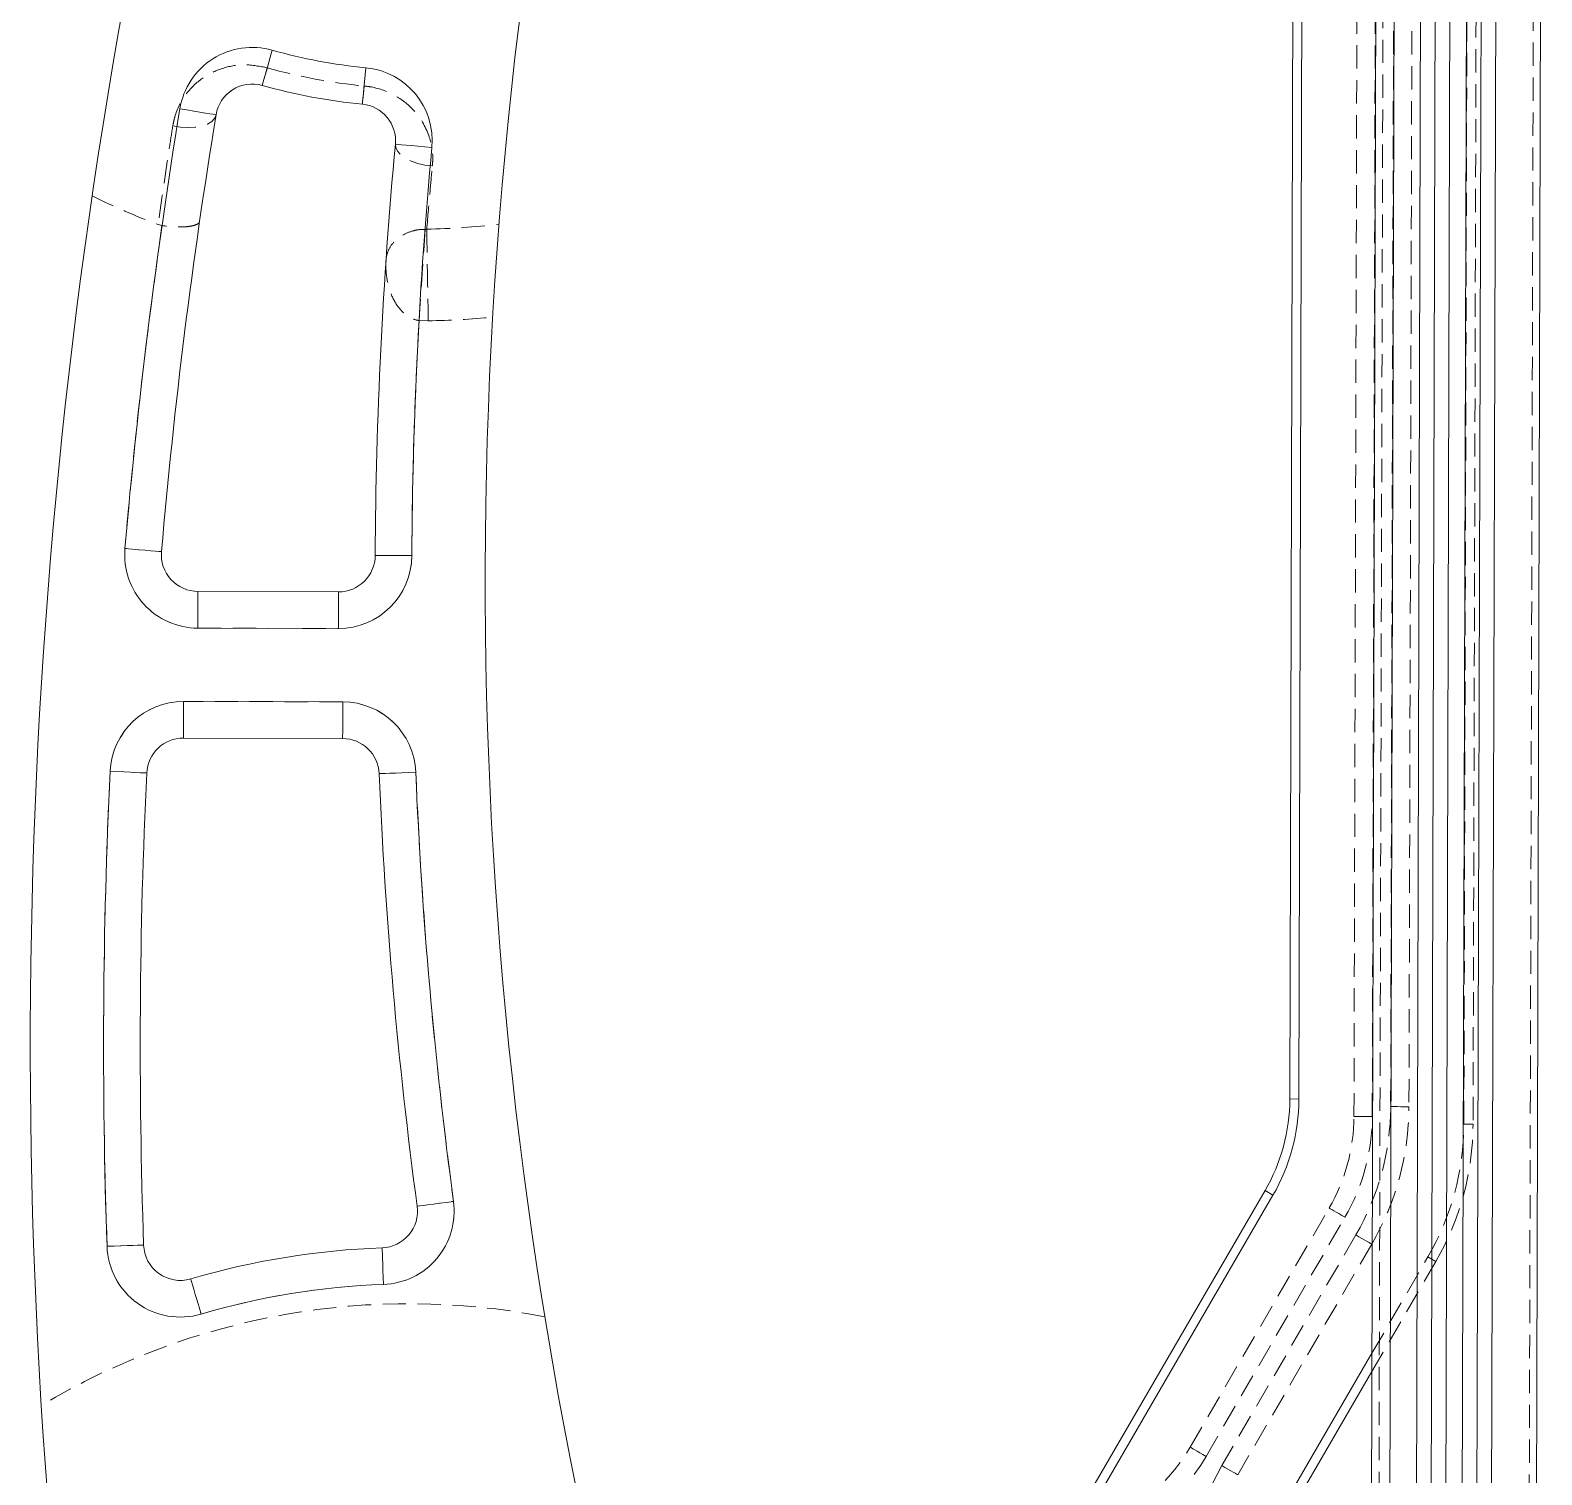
# Model space of a CAD drawing. Header units: millimetres. Extents: x 0 to 1189, y 0 to 841.
# Drawn here: x 615.5 to 697.9, y 427.9 to 506.7 of the extents above; entities that cross this region are included whole.
import ezdxf

# ---------------------------------------------------------------- set-up
doc = ezdxf.new("R2010")
doc.units = ezdxf.units.MM
doc.linetypes.add('HIDDEN', pattern=[1.905, 1.27, -0.635])

msp = doc.modelspace()

# ---------------------------------------------------------------- linework, layer by layer
at = {"color": 7, "linetype": 'Continuous', "lineweight": 15}
for p, q in [((688.601, 407.125), (688.937, 530.792)), ((697.937, 530.768), (697.597, 405.808)), ((691.05, 406.974), (691.384, 529.637)), ((695.483, 529.626), (695.15, 406.963)), ((684.192, 448.384), (684.393, 523.383)), ((684.893, 523.382), (684.692, 448.382)), ((691.851, 407.183), (692.137, 512.538)), ((694.637, 512.531), (694.351, 407.176)), ((624.627, 476.067), (632.293, 476.046)), ((632.288, 474.046), (624.621, 474.067)), ((623.841, 470.069), (632.527, 470.046)), ((632.522, 468.046), (623.836, 468.069)), ((684.692, 448.382), (684.192, 448.384)), ((673.241, 426.866), (682.839, 443.387)), ((683.272, 443.136), (673.674, 426.615)), ((683.272, 443.136), (682.839, 443.387)), ((681.456, 422.094), (688.675, 434.521)), ((688.672, 433.521), (681.888, 421.843))]:
    msp.add_line(p, q, dxfattribs=at)
at = {"color": 7, "linetype": 'HIDDEN', "lineweight": 0}
for p, q in [((688.997, 405.832), (689.337, 530.791)), ((697.537, 530.769), (697.197, 405.809)), ((693.689, 447.018), (693.897, 524.698)), ((694.397, 524.696), (694.189, 447.017)), ((687.69, 447.436), (687.896, 524.312)), ((688.69, 447.434), (688.896, 524.309)), ((689.895, 523.77), (689.691, 447.967)), ((690.895, 523.768), (690.691, 447.964)), ((622.454, 496.075), (622.664, 496.02)), ((636.688, 490.844), (637.189, 490.831)), ((624.621, 474.067), (632.288, 474.046)), ((632.527, 470.046), (623.841, 470.069)), ((694.189, 447.017), (693.689, 447.018)), ((678.758, 429.395), (686.337, 442.44)), ((679.623, 428.893), (687.201, 441.938)), ((687.797, 440.972), (680.488, 428.39)), ((688.662, 440.47), (681.352, 427.888)), ((692.159, 439.522), (688.672, 433.521)), ((688.675, 434.521), (691.727, 439.774)), ((692.159, 439.522), (691.727, 439.774))]:
    msp.add_line(p, q, dxfattribs=at)
at = {"color": 8, "linetype": 'Continuous', "lineweight": 15}
for p, q in [((689.935, 530.332), (689.6, 407.056)), ((692.937, 512.536), (692.65, 406.845)), ((693.55, 406.782), (693.837, 512.533))]:
    msp.add_line(p, q, dxfattribs=at)
at = {"color": 7, "linetype": 'Continuous', "lineweight": 15, "flags": 128}
for points in [[(628.135, 503.668), (628.145, 503.705), (628.176, 503.815), (628.227, 503.993), (628.295, 504.232), (628.377, 504.524), (628.472, 504.856), (628.574, 505.217), (628.68, 505.593)], [(633.597, 502.643), (633.601, 502.682), (633.612, 502.795), (633.629, 502.979), (633.653, 503.226), (633.682, 503.528), (633.714, 503.872), (633.75, 504.246), (633.787, 504.634)], [(623.642, 502.391), (624.027, 502.328), (624.398, 502.268), (624.739, 502.212), (625.038, 502.163), (625.283, 502.122), (625.466, 502.092), (625.578, 502.074), (625.616, 502.068)], [(635.399, 500.467), (635.437, 500.463), (635.551, 500.453), (635.735, 500.435), (635.982, 500.412), (636.284, 500.384), (636.628, 500.352), (637.002, 500.317), (637.391, 500.281)], [(620.647, 478.411), (621.036, 478.377), (621.41, 478.345), (621.754, 478.315), (622.056, 478.289), (622.304, 478.268), (622.488, 478.252), (622.601, 478.242), (622.64, 478.239)], [(634.299, 478.036), (634.337, 478.036), (634.451, 478.035), (634.636, 478.034), (634.884, 478.033), (635.188, 478.031), (635.533, 478.03), (635.909, 478.028), (636.299, 478.026)], [(624.621, 474.067), (624.622, 474.457), (624.623, 474.832), (624.624, 475.178), (624.625, 475.481), (624.626, 475.73), (624.626, 475.915), (624.627, 476.029), (624.627, 476.067)], [(632.288, 474.046), (632.289, 474.436), (632.29, 474.812), (632.291, 475.157), (632.292, 475.46), (632.292, 475.709), (632.293, 475.894), (632.293, 476.008), (632.293, 476.046)], [(623.836, 468.069), (623.836, 468.108), (623.836, 468.221), (623.837, 468.406), (623.837, 468.655), (623.838, 468.958), (623.839, 469.304), (623.84, 469.679), (623.841, 470.069)], [(632.522, 468.046), (632.522, 468.084), (632.522, 468.198), (632.523, 468.383), (632.523, 468.631), (632.524, 468.934), (632.525, 469.28), (632.526, 469.655), (632.527, 470.046)], [(619.835, 466.259), (620.224, 466.24), (620.599, 466.223), (620.945, 466.206), (621.247, 466.192), (621.496, 466.18), (621.68, 466.171), (621.794, 466.166), (621.832, 466.164)], [(634.514, 466.128), (634.553, 466.13), (634.667, 466.135), (634.851, 466.142), (635.1, 466.153), (635.403, 466.165), (635.748, 466.179), (636.123, 466.195), (636.513, 466.211)], [(638.57, 442.799), (638.184, 442.747), (637.812, 442.697), (637.469, 442.651), (637.169, 442.61), (636.922, 442.577), (636.739, 442.552), (636.626, 442.537), (636.588, 442.532)], [(619.667, 440.35), (620.057, 440.364), (620.432, 440.377), (620.778, 440.389), (621.081, 440.399), (621.329, 440.408), (621.514, 440.414), (621.628, 440.418), (621.666, 440.419)], [(634.676, 440.266), (634.677, 440.228), (634.681, 440.114), (634.688, 439.929), (634.696, 439.681), (634.707, 439.378), (634.719, 439.032), (634.732, 438.657), (634.746, 438.267)], [(624.797, 436.652), (624.687, 437.026), (624.581, 437.386), (624.483, 437.718), (624.397, 438.008), (624.326, 438.247), (624.274, 438.424), (624.242, 438.533), (624.231, 438.57)]]:
    msp.add_lwpolyline(points, dxfattribs=at)
at = {"color": 7, "linetype": 'HIDDEN', "lineweight": 0, "flags": 128}
for points in [[(628.408, 504.631), (628.348, 504.421), (628.295, 504.232), (628.248, 504.066), (628.208, 503.926), (628.176, 503.815), (628.153, 503.734), (628.14, 503.685), (628.135, 503.668)], [(633.692, 503.639), (633.672, 503.422), (633.653, 503.226), (633.637, 503.055), (633.623, 502.91), (633.612, 502.795), (633.604, 502.711), (633.599, 502.66), (633.597, 502.643)], [(623.257, 501.469), (623.672, 501.398), (624.086, 501.372), (624.48, 501.391), (624.837, 501.454), (625.141, 501.559), (625.378, 501.701), (625.539, 501.873), (625.616, 502.068)], [(637.417, 499.282), (637.013, 499.328), (636.625, 499.413), (636.268, 499.535), (635.958, 499.688), (635.707, 499.865), (635.526, 500.059), (635.422, 500.262), (635.399, 500.467)], [(637.024, 495.816), (636.985, 495.241), (636.945, 494.649), (636.904, 494.039), (636.862, 493.417), (636.819, 492.783), (636.776, 492.141), (636.732, 491.494), (636.688, 490.844)], [(637.109, 495.83), (637.118, 495.253), (637.128, 494.657), (637.137, 494.045), (637.147, 493.419), (637.158, 492.782), (637.168, 492.136), (637.179, 491.485), (637.189, 490.831)], [(622.64, 478.239), (622.601, 478.242), (622.488, 478.252), (622.304, 478.268), (622.056, 478.289), (621.754, 478.315), (621.41, 478.345), (621.036, 478.377), (620.647, 478.411)], [(634.299, 478.036), (634.337, 478.036), (634.451, 478.035), (634.636, 478.034), (634.884, 478.033), (635.188, 478.031), (635.533, 478.03), (635.909, 478.028), (636.299, 478.026)], [(624.627, 476.067), (624.627, 476.029), (624.626, 475.915), (624.626, 475.73), (624.625, 475.481), (624.624, 475.178), (624.623, 474.832), (624.622, 474.457), (624.621, 474.067)], [(632.293, 476.046), (632.293, 476.008), (632.293, 475.894), (632.292, 475.709), (632.292, 475.46), (632.291, 475.157), (632.29, 474.812), (632.289, 474.436), (632.288, 474.046)], [(623.841, 470.069), (623.84, 469.679), (623.839, 469.304), (623.838, 468.958), (623.837, 468.655), (623.837, 468.406), (623.836, 468.221), (623.836, 468.108), (623.836, 468.069)], [(632.527, 470.046), (632.526, 469.655), (632.525, 469.28), (632.524, 468.934), (632.523, 468.631), (632.523, 468.383), (632.522, 468.198), (632.522, 468.084), (632.522, 468.046)], [(619.835, 466.259), (620.224, 466.24), (620.599, 466.223), (620.945, 466.206), (621.247, 466.192), (621.496, 466.18), (621.68, 466.171), (621.794, 466.166), (621.832, 466.164)], [(636.513, 466.211), (636.123, 466.195), (635.748, 466.179), (635.403, 466.165), (635.1, 466.153), (634.851, 466.142), (634.667, 466.135), (634.553, 466.13), (634.514, 466.128)], [(689.691, 447.967), (689.886, 447.966), (690.074, 447.966), (690.247, 447.965), (690.398, 447.965), (690.523, 447.965), (690.615, 447.964), (690.672, 447.964), (690.691, 447.964)], [(687.69, 447.436), (687.709, 447.436), (687.766, 447.436), (687.858, 447.436), (687.983, 447.436), (688.134, 447.435), (688.307, 447.435), (688.495, 447.434), (688.69, 447.434)], [(636.588, 442.532), (636.626, 442.537), (636.739, 442.552), (636.922, 442.577), (637.169, 442.61), (637.469, 442.651), (637.812, 442.697), (638.184, 442.747), (638.57, 442.799)], [(687.201, 441.938), (687.033, 442.036), (686.87, 442.13), (686.721, 442.217), (686.59, 442.293), (686.482, 442.355), (686.402, 442.402), (686.353, 442.43), (686.337, 442.44)], [(621.666, 440.419), (621.628, 440.418), (621.514, 440.414), (621.329, 440.408), (621.081, 440.399), (620.778, 440.389), (620.432, 440.377), (620.057, 440.364), (619.667, 440.35)], [(687.797, 440.972), (687.966, 440.874), (688.128, 440.78), (688.277, 440.693), (688.408, 440.617), (688.516, 440.554), (688.596, 440.508), (688.645, 440.479), (688.662, 440.47)], [(634.676, 440.266), (634.677, 440.228), (634.681, 440.114), (634.688, 439.929), (634.696, 439.681), (634.707, 439.378), (634.719, 439.032), (634.732, 438.657), (634.746, 438.267)], [(624.231, 438.57), (624.242, 438.533), (624.274, 438.424), (624.326, 438.247), (624.397, 438.008), (624.483, 437.718), (624.581, 437.386), (624.687, 437.026), (624.797, 436.652)], [(679.623, 428.893), (679.454, 428.991), (679.292, 429.085), (679.143, 429.172), (679.012, 429.248), (678.904, 429.31), (678.824, 429.357), (678.775, 429.385), (678.758, 429.395)], [(680.488, 428.39), (680.656, 428.292), (680.819, 428.198), (680.968, 428.111), (681.099, 428.035), (681.207, 427.973), (681.287, 427.926), (681.336, 427.898), (681.352, 427.888)]]:
    msp.add_lwpolyline(points, dxfattribs=at)
at = {"color": 7, "linetype": 'Continuous', "lineweight": 15}
for centre, radius, start, end in [((890.295, 476.719), 250, 167.44886, 193.06138), ((935.479, 451.263), 320, 166.07387, 185.60026), ((627.59, 501.744), 4, 74.17929, 170.68868), ((636.509, 533.22), 28.715, 254.17929, 264.56104), ((633.408, 500.652), 4, 354.67737, 84.56104), ((627.59, 501.744), 2, 74.17929, 170.68868), ((636.509, 533.22), 30.715, 254.17929, 264.56104), ((935.479, 451.263), 316, 170.68868, 175.07162), ((633.408, 500.652), 2, 354.67737, 84.56104), ((935.479, 451.263), 314, 170.68868, 175.07162), ((890.295, 476.719), 256, 174.67737, 179.70529), ((890.295, 476.719), 254, 174.67737, 179.70529), ((624.632, 478.067), 4, 175.07162, 269.84433), ((624.632, 478.067), 2, 175.07162, 269.84433), ((632.299, 478.046), 4, 269.84433, 359.70529), ((632.299, 478.046), 2, 269.84433, 359.70529), ((623.83, 466.069), 4, 89.84433, 177.27996), ((632.516, 466.046), 4, 2.37103, 89.84433), ((623.83, 466.069), 2, 89.84433, 177.27996), ((632.516, 466.046), 2, 2.37103, 89.84433), ((935.479, 451.263), 316, 177.27996, 181.97903), ((935.479, 451.263), 314, 177.27996, 181.97903), ((890.295, 476.719), 256, 182.37103, 187.67444), ((890.295, 476.719), 254, 182.37103, 187.67444), ((674.192, 448.41), 10, 329.84633, 359.84633), ((674.192, 448.41), 10.5, 329.84633, 359.84633), ((634.606, 442.265), 2, 271.99686, 7.67444), ((634.606, 442.265), 4, 271.99686, 7.67444), ((623.665, 440.488), 4, 181.97903, 286.44616), ((623.665, 440.488), 2, 181.97903, 286.44616), ((636.142, 398.22), 42.071, 91.99686, 106.44616), ((636.142, 398.22), 40.071, 91.99686, 106.44616)]:
    msp.add_arc(centre, radius, start, end, dxfattribs=at)
at = {"color": 7, "linetype": 'HIDDEN', "lineweight": 0}
for centre, radius, start, end in [((636.509, 533.22), 29.715, 254.17929, 264.56104), ((636.509, 533.22), 39.715, 243.61227, 249.27427), ((935.479, 451.263), 316, 171.85738, 175.07162), ((636.509, 533.22), 37.395, 270.91951, 276.97207), ((890.295, 476.719), 254, 176.81222, 179.70529), ((636.509, 533.22), 42.395, 270.91951, 275.68122), ((624.632, 478.067), 4, 175.07162, 269.84433), ((632.299, 478.046), 4, 269.84433, 359.70529), ((623.83, 466.069), 4, 89.84433, 177.27996), ((632.516, 466.046), 4, 2.37103, 89.84433), ((935.479, 451.263), 316, 177.27996, 181.97903), ((890.295, 476.719), 254, 182.37103, 187.67444), ((675.691, 448.004), 14, 329.84633, 359.84633), ((675.691, 448.004), 15, 329.84633, 359.84633), ((677.69, 447.463), 10, 329.84633, 359.84633), ((677.69, 447.463), 11, 329.84633, 359.84633), ((679.189, 447.057), 14.5, 329.84633, 359.84633), ((679.189, 447.057), 15, 329.84633, 359.84633), ((634.606, 442.265), 4, 271.99686, 7.67444), ((623.665, 440.488), 4, 181.97903, 286.44616), ((636.142, 398.22), 40.071, 91.99686, 106.44616), ((636.142, 398.22), 39, 79.05008, 120.95893), ((670.112, 434.418), 10, 284.03072, 329.84633), ((670.112, 434.418), 11, 284.03072, 329.84633), ((689.999, 422.865), 11, 149.84633, 195.66195)]:
    msp.add_arc(centre, radius, start, end, dxfattribs=at)
for points, knots in [([(623.257, 501.469), (623.288, 501.627), (623.413, 502.26), (623.912, 503.229), (624.873, 504.136), (625.99, 504.659), (627.197, 504.866), (628.003, 504.709), (628.408, 504.631)], [0, 0, 0, 0, 0.074872, 0.299693, 0.497876, 0.670729, 0.834443, 1, 1, 1, 1]), ([(633.692, 503.639), (633.797, 503.626), (634.356, 503.56), (635.33, 503.218), (636.484, 502.343), (637.273, 501.081), (637.468, 499.964), (637.424, 499.375), (637.417, 499.282)], [0, 0, 0, 0, 0.045843, 0.245825, 0.442614, 0.702833, 0.953015, 1, 1, 1, 1]), ([(623.257, 501.469), (623.197, 501.084), (622.916, 499.287), (622.657, 497.489), (622.454, 496.075)], [0, 0, 0, 0, 0.214062, 1, 1, 1, 1]), ([(637.109, 495.83), (637.167, 496.52), (637.264, 497.67), (637.373, 498.82), (637.417, 499.282)], [0, 0, 0, 0, 0.59912, 1, 1, 1, 1]), ([(624.719, 496.254), (624.718, 496.253), (624.712, 496.209), (624.647, 496.115), (624.379, 496.005), (623.91, 495.944), (623.318, 495.943), (622.882, 495.995), (622.664, 496.02)], [0, 0, 0, 0, 0.004004, 0.164263, 0.379535, 0.588273, 0.794085, 1, 1, 1, 1]), ([(637.024, 495.816), (636.968, 495.816), (636.737, 495.816), (636.257, 495.731), (635.702, 495.481), (635.239, 495.085), (635.002, 494.689), (634.914, 494.378), (634.895, 494.237), (634.892, 494.181), (634.891, 494.179)], [0, 0, 0, 0, 0.0362596, 0.150033, 0.3293743, 0.5470011, 0.7991006, 0.9202468, 0.997949, 1, 1, 1, 1]), ([(637.109, 495.83), (637.085, 495.824), (637.058, 495.816), (637.029, 495.816), (637.024, 495.816)], [0, 0, 0, 0, 0.8394715, 1, 1, 1, 1]), ([(634.891, 494.179), (634.891, 494.176), (634.887, 494.116), (634.875, 493.857), (634.894, 493.273), (635.062, 492.47), (635.444, 491.671), (635.946, 491.125), (636.405, 490.892), (636.633, 490.853), (636.688, 490.844)], [0, 0, 0, 0, 0.002048, 0.047093, 0.200304, 0.452008, 0.669781, 0.849632, 0.963742, 1, 1, 1, 1])]:
    msp.add_open_spline(points, degree=3, knots=knots, dxfattribs=at)

doc.saveas('drawing.dxf')
